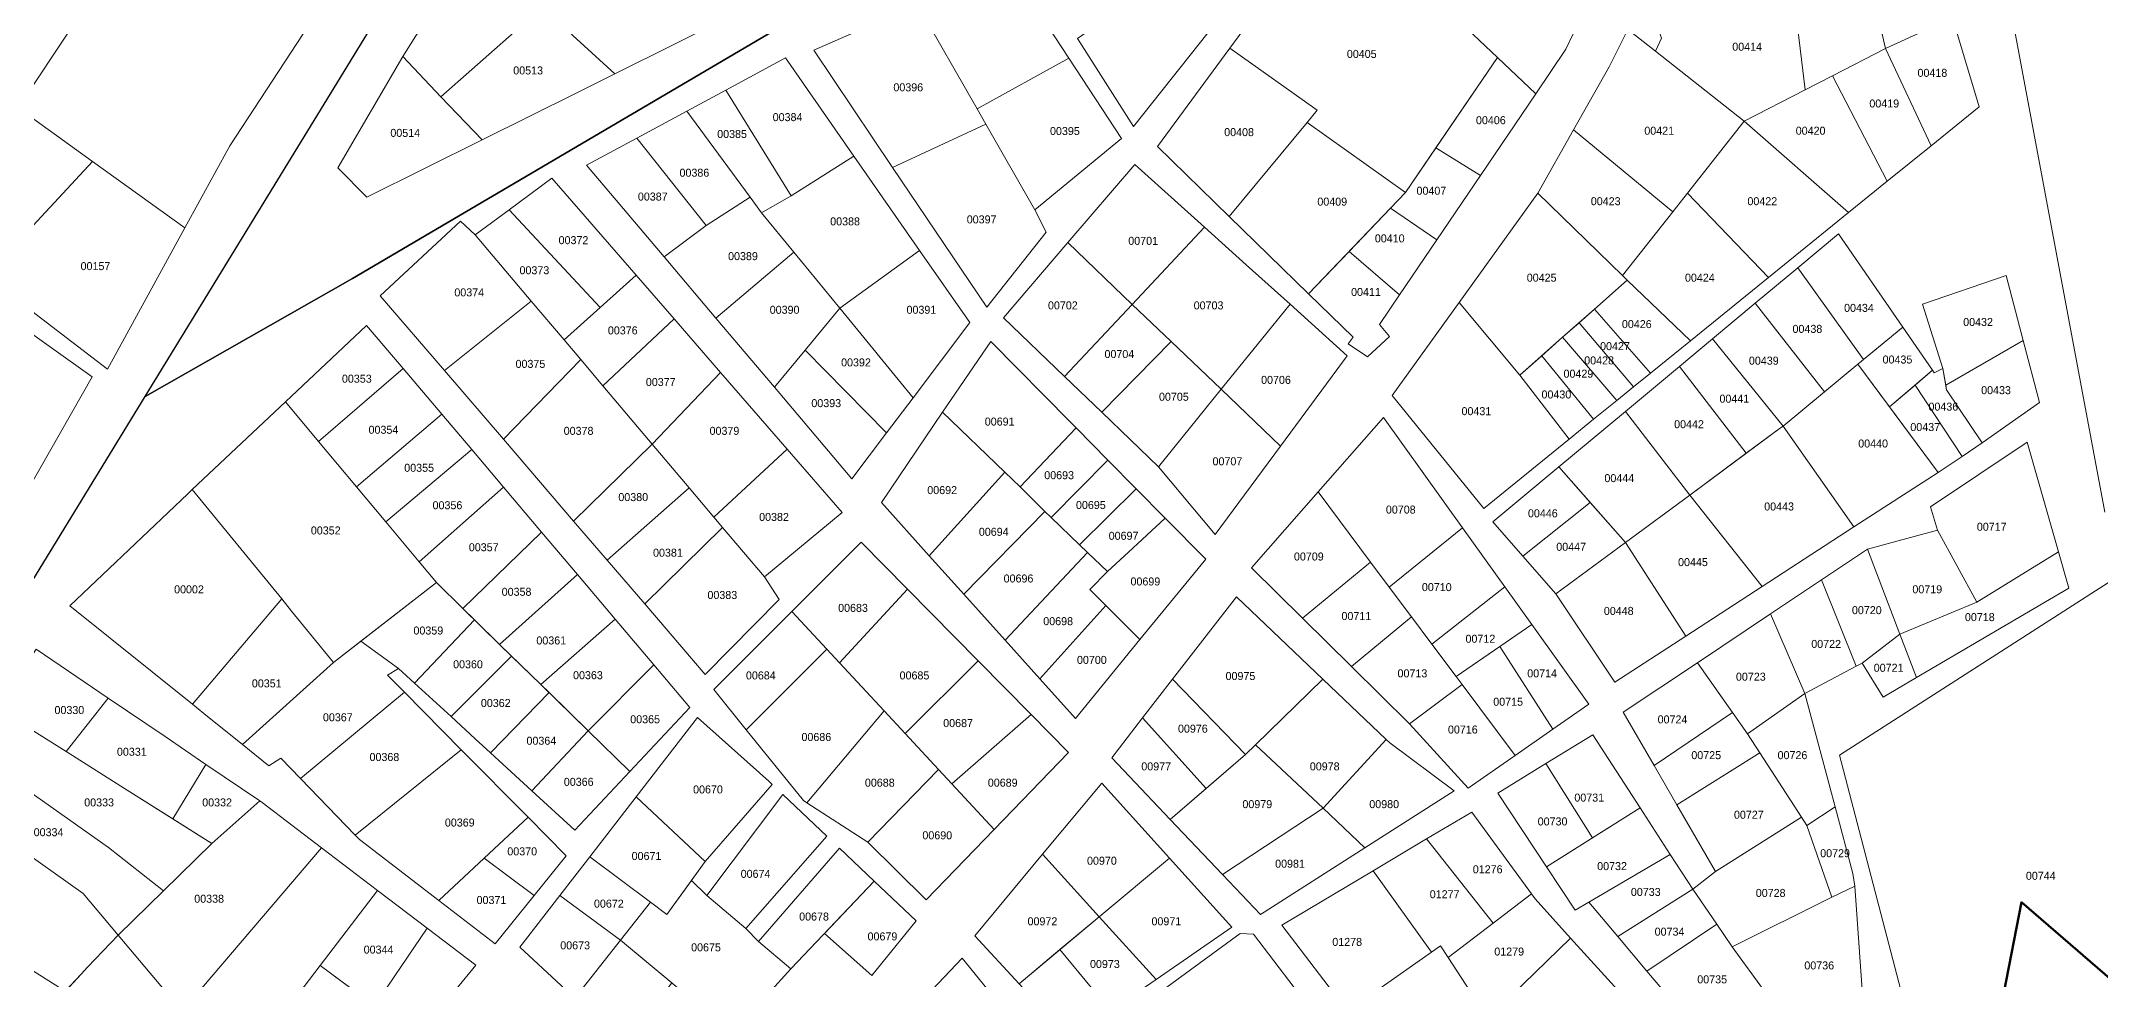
# Model space of a CAD drawing. Header units: metres. Extents: x 245225 to 248406, y 1633796 to 1637634.
# Drawn here: x 245942.6 to 246328.6, y 1634660.5 to 1634836.4 of the extents above; entities that cross this region are included whole.
import ezdxf
from ezdxf.enums import TextEntityAlignment as Align

# ---------------------------------------------------------------- set-up
doc = ezdxf.new("R2010")
doc.units = ezdxf.units.M
doc.header["$MEASUREMENT"] = 0
doc.layers.add('historique_numero_parcelle', color=7, linetype='Continuous')
doc.layers.add('limites_sections', color=7, linetype='Continuous')
doc.layers.add('Limites_Communes', color=7, linetype='Continuous', lineweight=211, plot=False)
doc.layers.add('LIMITES_PARCELLES', color=7, linetype='Continuous', lineweight=0, true_color=0xffffff)
doc.styles.add('Style-FANCY', font='FANCY.shx')

msp = doc.modelspace()

# ---------------------------------------------------------------- linework, layer by layer
at = {"layer": 'Limites_Communes', "color": 210, "lineweight": 80, "flags": 128}
msp.add_lwpolyline([(246351.3874, 1634642.5217), (246313.6842, 1634675.0655), (246307.052, 1634641.0996), (246314.8996, 1634610.3804), (246321.5757, 1634526.612), (246301.6609, 1634523.0221), (246284.8334, 1634512.9679), (246248.2149, 1634503.4429), (246207.469, 1634486.192), (246174.5548, 1634461.5328), (246138.0468, 1634444.5268), (246089.5454, 1634429.4361), (246044.6752, 1634473.2583), (246026.6497, 1634503.9933), (245985.9755, 1634566.262), (245932.5612, 1634508.0988)], dxfattribs=at)
at = {"layer": 'limites_parcelles', "flags": 128}
msp.add_lwpolyline([(246329.298, 1634748.139), (246297.601, 1634917.711), (246307.497, 1634921.759), (246337.369, 1634927.213)], dxfattribs=at)
for points in [[(245993.922, 1634841.206), (245977.892, 1634816.792), (245969.48, 1634801.426), (245952.188, 1634813.889), (245938.27, 1634823.921), (245948.791, 1634839.803), (245959.008, 1634855.224), (245961.639, 1634859.196), (245993.922, 1634841.206)], [(246207.553, 1634840.851), (246215.479, 1634833.355), (246198.239, 1634808.042), (246179.824, 1634821.165), (246181.729, 1634823.494), (246165.351, 1634835.119), (246182.531, 1634858.496), (246207.553, 1634840.851)], [(246288.242, 1634835.056), (246278.293, 1634829.937), (246273.139, 1634827.286), (246270.6, 1634848.547), (246269.607, 1634856.866), (246282.632, 1634859.075), (246288.242, 1634835.056)], [(246064.328, 1634850.454), (246072.583, 1634841.459), (246050.079, 1634830.276), (246036.464, 1634842.737), (246044.26, 1634849.973), (246051.214, 1634856.429), (246064.328, 1634850.454)], [(246036.464, 1634842.737), (246031.232, 1634838.122), (246017.494, 1634826.005), (246010.353, 1634833.521), (246021.783, 1634851.804), (246036.464, 1634842.737)], [(246222.653, 1634826.571), (246215.479, 1634833.355), (246207.553, 1634840.851), (246231.743, 1634852.655), (246231.799, 1634851.75), (246232.434, 1634846.512), (246231.958, 1634844.765), (246231.323, 1634842.067), (246229.736, 1634837.939), (246228.307, 1634834.923), (246222.653, 1634826.571)], [(246135.183, 1634833.209), (246117.954, 1634823.729), (246106.802, 1634843.202), (246123.214, 1634850.348), (246124.272, 1634849.819), (246135.183, 1634833.209)], [(246273.139, 1634827.286), (246261.757, 1634821.43), (246245.088, 1634834.527), (246246.246, 1634836.987), (246244.161, 1634843.376), (246255.285, 1634845.429), (246266.176, 1634847.439), (246270.6, 1634848.547), (246273.139, 1634827.286)], [(246117.954, 1634823.729), (246119.585, 1634820.88), (246102.144, 1634812.777), (246087.363, 1634834.738), (246106.802, 1634843.202), (246117.954, 1634823.729)], [(246043.052, 1634826.784), (246025.189, 1634817.907), (246017.494, 1634826.005), (246031.232, 1634838.122), (246036.464, 1634842.737), (246050.079, 1634830.276), (246043.052, 1634826.784)], [(246245.088, 1634834.527), (246261.757, 1634821.43), (246251.104, 1634807.927), (246248.362, 1634804.451), (246229.754, 1634819.795), (246236.403, 1634831.589), (246239.896, 1634838.574), (246245.088, 1634834.527)], [(246017.494, 1634826.005), (246025.189, 1634817.907), (246003.579, 1634807.168), (245998.182, 1634812.672), (246010.353, 1634833.521), (246017.494, 1634826.005)], [(246128.774, 1634804.834), (246119.585, 1634820.88), (246117.954, 1634823.729), (246135.183, 1634833.209), (246145.042, 1634818.201), (246128.774, 1634804.834)], [(246179.824, 1634821.165), (246165.209, 1634803.595), (246151.789, 1634816.667), (246165.351, 1634835.119), (246181.729, 1634823.494), (246179.824, 1634821.165)], [(246288.54, 1634810.162), (246281.295, 1634804.292), (246261.757, 1634821.43), (246273.139, 1634827.286), (246278.293, 1634829.937), (246288.54, 1634810.162)], [(245952.188, 1634813.889), (245932.215, 1634792.371), (245922.352, 1634799.894), (245929.849, 1634811.21), (245938.27, 1634823.921), (245952.188, 1634813.889)], [(246083.093, 1634807.407), (246077.589, 1634804.232), (246075.415, 1634807.198), (246063.596, 1634823.324), (246070.853, 1634827.236), (246083.093, 1634807.407)], [(246128.774, 1634804.834), (246130.887, 1634800.606), (246119.774, 1634786.583), (246102.144, 1634812.777), (246119.585, 1634820.88), (246128.774, 1634804.834)], [(246204.122, 1634799.196), (246195.444, 1634805.121), (246198.239, 1634808.042), (246203.95, 1634816.427), (246212.284, 1634811.253), (246204.122, 1634799.196)], [(246107.205, 1634797.171), (246092.241, 1634786.367), (246083.624, 1634796.874), (246077.589, 1634804.232), (246083.093, 1634807.407), (246094.896, 1634814.856), (246107.205, 1634797.171)], [(246047.319, 1634786.514), (246040.566, 1634780.436), (246034.41, 1634787.716), (246023.889, 1634800.157), (246030.244, 1634804.829), (246047.319, 1634786.514)], [(246077.589, 1634804.232), (246083.624, 1634796.874), (246069.032, 1634784.519), (246059.304, 1634796.005), (246067.218, 1634801.904), (246075.415, 1634807.198), (246077.589, 1634804.232)], [(246238.935, 1634792.502), (246239.797, 1634791.664), (246233.678, 1634786.229), (246227.706, 1634780.926), (246219.688, 1634773.805), (246208.319, 1634787.441), (246223.068, 1634807.935), (246238.935, 1634792.502)], [(246266.273, 1634792.12), (246251.656, 1634780.276), (246239.797, 1634791.664), (246238.935, 1634792.502), (246248.362, 1634804.451), (246251.104, 1634807.927), (246266.273, 1634792.12)], [(246023.889, 1634800.157), (246034.41, 1634787.716), (246018.159, 1634774.687), (246006.109, 1634788.727), (246021.138, 1634802.697), (246023.889, 1634800.157)], [(246176.627, 1634787.109), (246163.72, 1634771.184), (246154.342, 1634780.142), (246147.061, 1634787.099), (246160.602, 1634801.538), (246168.421, 1634794.498), (246176.627, 1634787.109)], [(246092.241, 1634786.367), (246085.752, 1634778.51), (246080.009, 1634771.557), (246069.032, 1634784.519), (246083.624, 1634796.874), (246092.241, 1634786.367)], [(246197.153, 1634788.9), (246193.382, 1634783.329), (246195.287, 1634781.107), (246191.159, 1634777.297), (246187.508, 1634779.678), (246188.46, 1634780.948), (246180.103, 1634789.089), (246187.679, 1634797.006), (246197.153, 1634788.9)], [(246276.757, 1634770.706), (246263.817, 1634787.309), (246271.791, 1634793.954), (246284.102, 1634776.771), (246283.042, 1634775.896), (246276.757, 1634770.706)], [(246061.172, 1634784.377), (246047.834, 1634771.842), (246043.677, 1634776.758), (246040.566, 1634780.436), (246047.319, 1634786.514), (246054.054, 1634792.575), (246061.172, 1634784.377)], [(246314.034, 1634780.319), (246299.517, 1634771.94), (246298.951, 1634775.074), (246295.141, 1634787.139), (246310.857, 1634792.537), (246314.034, 1634780.319)], [(246040.566, 1634780.436), (246043.677, 1634776.758), (246029.181, 1634761.846), (246018.159, 1634774.687), (246034.41, 1634787.716), (246040.566, 1634780.436)], [(246219.688, 1634773.805), (246228.9, 1634761.838), (246212.908, 1634748.88), (246195.763, 1634769.994), (246208.319, 1634787.441), (246219.688, 1634773.805)], [(246136.519, 1634763.961), (246126.061, 1634752.903), (246123.161, 1634755.689), (246111.506, 1634766.885), (246120.515, 1634780.154), (246135.494, 1634764.998), (246136.519, 1634763.961)], [(246262.123, 1634759.191), (246249.592, 1634775.455), (246255.812, 1634780.638), (246269.007, 1634764.307), (246268.557, 1634763.936), (246262.123, 1634759.191)], [(246299.517, 1634771.94), (246314.034, 1634780.319), (246317.048, 1634768.724), (246306.309, 1634761.179), (246299.672, 1634771.08), (246299.517, 1634771.94)], [(246047.834, 1634771.842), (246057.062, 1634760.928), (246042.349, 1634746.505), (246029.181, 1634761.846), (246043.677, 1634776.758), (246047.834, 1634771.842)], [(246082.363, 1634759.971), (246068.653, 1634747.222), (246063.977, 1634752.752), (246057.062, 1634760.928), (246069.892, 1634774.334), (246082.363, 1634759.971)], [(246302.602, 1634758.574), (246293.766, 1634771.991), (246297.018, 1634774.782), (246297.363, 1634774.28), (246298.951, 1634775.074), (246299.672, 1634771.08), (246306.309, 1634761.179), (246302.602, 1634758.574)], [(245994.525, 1634761.436), (246001.652, 1634752.918), (246007.16, 1634746.335), (246013.396, 1634738.882), (246016.629, 1634735.017), (245997.367, 1634719.989), (245989.508, 1634729.607), (245987.636, 1634731.897), (245970.886, 1634752.396), (245988.327, 1634768.845), (245994.525, 1634761.436)], [(246208.959, 1634745.207), (246195.187, 1634734.14), (246191.695, 1634738.807), (246181.865, 1634751.945), (246194.123, 1634765.906), (246208.959, 1634745.207)], [(246142.476, 1634757.934), (246131.856, 1634747.156), (246130.665, 1634748.299), (246126.061, 1634752.903), (246136.519, 1634763.961), (246142.476, 1634757.934)], [(246282.279, 1634745.386), (246265.077, 1634734.223), (246251.532, 1634751.38), (246268.557, 1634763.936), (246269.007, 1634764.307), (246282.279, 1634745.386)], [(246078.103, 1634736.048), (246070.266, 1634745.315), (246068.653, 1634747.222), (246082.363, 1634759.971), (246092.681, 1634748.087), (246078.103, 1634736.048)], [(246320.63, 1634740.737), (246305.361, 1634731.313), (246297.952, 1634744.807), (246296.679, 1634749.171), (246314.746, 1634761.25), (246320.63, 1634740.737)], [(246109.009, 1634740.001), (246123.161, 1634755.689), (246126.061, 1634752.903), (246130.665, 1634748.299), (246115.46, 1634732.817), (246109.009, 1634740.001)], [(245987.636, 1634731.897), (245970.907, 1634712.163), (245947.954, 1634730.624), (245970.02, 1634751.579), (245970.886, 1634752.396), (245987.636, 1634731.897)], [(246036.336, 1634744.422), (246021.601, 1634730.134), (246016.629, 1634735.017), (246013.396, 1634738.882), (246029.225, 1634752.818), (246036.336, 1634744.422)], [(246048.661, 1634739.151), (246063.977, 1634752.752), (246068.653, 1634747.222), (246070.266, 1634745.315), (246055.678, 1634730.975), (246048.661, 1634739.151)], [(246153.24, 1634747.043), (246146.323, 1634740.645), (246142.412, 1634737.028), (246138.665, 1634740.623), (246137.172, 1634742.056), (246147.805, 1634752.542), (246153.24, 1634747.043)], [(246131.856, 1634747.156), (246137.172, 1634742.056), (246138.665, 1634740.623), (246123.2, 1634724.198), (246115.46, 1634732.817), (246130.665, 1634748.299), (246131.856, 1634747.156)], [(246154.8, 1634731.984), (246148.491, 1634724.282), (246142.095, 1634730.678), (246139.079, 1634733.694), (246142.412, 1634737.028), (246146.323, 1634740.645), (246153.24, 1634747.043), (246160.838, 1634739.355), (246154.8, 1634731.984)], [(246078.103, 1634736.048), (246080.881, 1634731.815), (246067.016, 1634717.765), (246055.678, 1634730.975), (246070.266, 1634745.315), (246078.103, 1634736.048)], [(246216.873, 1634734.166), (246203.189, 1634723.444), (246199.385, 1634728.528), (246195.187, 1634734.14), (246208.959, 1634745.207), (246216.873, 1634734.166)], [(246104.9, 1634733.751), (246092.172, 1634719.952), (246089.805, 1634722.503), (246083.257, 1634729.561), (246096.227, 1634742.53), (246104.9, 1634733.751)], [(246123.2, 1634724.198), (246138.665, 1634740.623), (246142.412, 1634737.028), (246139.079, 1634733.694), (246142.095, 1634730.678), (246129.737, 1634716.919), (246123.2, 1634724.198)], [(246195.187, 1634734.14), (246199.385, 1634728.528), (246188.123, 1634719.24), (246178.945, 1634728.295), (246191.695, 1634738.807), (246195.187, 1634734.14)], [(246282.736, 1634719.295), (246276.231, 1634735.501), (246284.846, 1634741.26), (246290.927, 1634725.307), (246283.816, 1634719.869), (246282.736, 1634719.295)], [(246294.024, 1634717.181), (246290.927, 1634725.307), (246305.361, 1634731.313), (246320.63, 1634740.737), (246322.578, 1634733.945), (246294.024, 1634717.181)], [(246023.755, 1634728.019), (246012.53, 1634716.139), (246009.549, 1634718.876), (246002.475, 1634723.974), (246016.629, 1634735.017), (246021.601, 1634730.134), (246023.755, 1634728.019)], [(245997.367, 1634719.989), (245980.293, 1634704.615), (245973.066, 1634710.428), (245970.907, 1634712.163), (245987.636, 1634731.897), (245989.508, 1634729.607), (245997.367, 1634719.989)], [(246118.153, 1634720.335), (246104.491, 1634706.674), (246100.529, 1634710.945), (246092.172, 1634719.952), (246104.9, 1634733.751), (246118.153, 1634720.335)], [(246182.776, 1634716.879), (246170.166, 1634704.589), (246168.28, 1634702.751), (246154.603, 1634716.843), (246166.606, 1634732.304), (246182.776, 1634716.879)], [(246012.53, 1634716.139), (246023.755, 1634728.019), (246028.482, 1634723.375), (246030.706, 1634721.209), (246019.371, 1634709.857), (246012.53, 1634716.139)], [(246203.189, 1634723.444), (246207.734, 1634717.369), (246208.858, 1634715.867), (246199.001, 1634708.508), (246188.123, 1634719.24), (246199.385, 1634728.528), (246203.189, 1634723.444)], [(246273.101, 1634714.18), (246262.366, 1634706.627), (246259.549, 1634710.615), (246252.96, 1634719.944), (246266.666, 1634729.106), (246273.101, 1634714.18)], [(246009.549, 1634718.876), (246007.485, 1634717.606), (246010.643, 1634714.419), (245991.138, 1634698.275), (245987.483, 1634702.049), (245985.26, 1634700.62), (245980.293, 1634704.615), (245997.367, 1634719.989), (246002.475, 1634723.974), (246009.549, 1634718.876)], [(246019.371, 1634709.857), (246030.706, 1634721.209), (246036.206, 1634715.852), (246037.743, 1634714.355), (246026.782, 1634703.051), (246023.873, 1634705.723), (246019.371, 1634709.857)], [(246092.172, 1634719.952), (246100.529, 1634710.945), (246086.054, 1634693.71), (246085.431, 1634694.111), (246074.713, 1634707.358), (246089.805, 1634722.503), (246092.172, 1634719.952)], [(246128.091, 1634710.275), (246113.241, 1634697.244), (246110.704, 1634699.978), (246104.491, 1634706.674), (246118.153, 1634720.335), (246128.091, 1634710.275)], [(246225.861, 1634707.492), (246218.8, 1634702.578), (246208.858, 1634715.867), (246207.734, 1634717.369), (246215.916, 1634722.998), (246225.861, 1634707.492)], [(246218.8, 1634702.578), (246209.998, 1634696.453), (246199.017, 1634708.492), (246199.001, 1634708.508), (246208.858, 1634715.867), (246218.8, 1634702.578)], [(245973.435, 1634700.908), (245967.211, 1634690.722), (245958.687, 1634696.088), (245947.245, 1634703.291), (245955.118, 1634713.326), (245965.771, 1634706.104), (245973.435, 1634700.908)], [(246278.767, 1634692.932), (246273.478, 1634689.482), (246272.467, 1634691.043), (246264.661, 1634703.087), (246262.366, 1634706.627), (246273.101, 1634714.18), (246278.767, 1634692.932)], [(245947.245, 1634703.291), (245958.687, 1634696.088), (245974.56, 1634686.095), (245965.511, 1634677.205), (245955.193, 1634685.302), (245929.287, 1634703.586), (245934.382, 1634711.388), (245947.245, 1634703.291)], [(246079.585, 1634697.135), (246067.006, 1634682.735), (246054.076, 1634694.814), (246065.588, 1634709.669), (246078.923, 1634697.763), (246079.585, 1634697.135)], [(246104.491, 1634706.674), (246110.704, 1634699.978), (246097.497, 1634686.333), (246086.054, 1634693.71), (246100.529, 1634710.945), (246104.491, 1634706.674)], [(246262.366, 1634706.627), (246264.661, 1634703.087), (246249.111, 1634693.299), (246244.843, 1634700.682), (246259.549, 1634710.615), (246262.366, 1634706.627)], [(246182.798, 1634692.679), (246163.961, 1634680.288), (246154.183, 1634690.576), (246168.28, 1634702.751), (246170.166, 1634704.589), (246182.798, 1634692.679)], [(246190.662, 1634685.265), (246182.798, 1634692.679), (246194.607, 1634705.593), (246195.313, 1634704.92), (246207.352, 1634695.924), (246190.662, 1634685.265)], [(245965.511, 1634677.205), (245956.992, 1634668.933), (245950.43, 1634676.729), (245923.994, 1634695.48), (245929.287, 1634703.586), (245955.193, 1634685.302), (245965.511, 1634677.205)], [(246033.809, 1634691.033), (246025.591, 1634683.326), (246017.115, 1634675.378), (246002.246, 1634686.809), (246001.441, 1634687.64), (246021.307, 1634703.654), (246033.809, 1634691.033)], [(246113.241, 1634697.244), (246121.163, 1634688.705), (246108.45, 1634675.538), (246097.497, 1634686.333), (246110.704, 1634699.978), (246113.241, 1634697.244)], [(245950.045, 1634661.627), (245947.084, 1634658.388), (245913.569, 1634679.513), (245919.79, 1634689.04), (245923.994, 1634695.48), (245950.43, 1634676.729), (245956.992, 1634668.933), (245951.224, 1634662.918), (245950.045, 1634661.627)], [(245995.099, 1634685.29), (245969.004, 1634654.663), (245956.992, 1634668.933), (245965.511, 1634677.205), (245974.56, 1634686.095), (245983.512, 1634694.077), (245984.008, 1634693.741), (245995.099, 1634685.29)], [(246067.006, 1634682.735), (246059.809, 1634672.787), (246056.756, 1634675.067), (246045.367, 1634683.575), (246054.076, 1634694.814), (246067.006, 1634682.735)], [(246247.871, 1634684.047), (246232.619, 1634675.101), (246230.079, 1634673.619), (246224.708, 1634681.735), (246242.219, 1634692.765), (246247.871, 1634684.047)], [(246282.494, 1634678.064), (246278.135, 1634676.041), (246273.478, 1634689.482), (246278.767, 1634692.932), (246282.097, 1634680.446), (246282.494, 1634678.064)], [(246273.478, 1634689.482), (246278.135, 1634676.041), (246259.508, 1634666.728), (246256.603, 1634670.962), (246252.093, 1634677.535), (246256.326, 1634680.816), (246272.467, 1634691.043), (246273.478, 1634689.482)], [(245969.004, 1634654.663), (245995.099, 1634685.29), (246005.606, 1634677.285), (245994.864, 1634663.202), (245985.857, 1634651.393), (245974.355, 1634636.315), (245962.019, 1634650.535), (245969.004, 1634654.663)], [(246214.671, 1634671.139), (246206.248, 1634664.704), (246204.819, 1634666.926), (246203.117, 1634665.729), (246192.178, 1634680.963), (246202.206, 1634686.927), (246214.671, 1634671.139)], [(245947.084, 1634658.388), (245942.59, 1634653.47), (245939.159, 1634656.727), (245933.008, 1634646.227), (245903.196, 1634663.628), (245911.984, 1634677.086), (245913.569, 1634679.513), (245947.084, 1634658.388)], [(246074.601, 1634670.126), (246076.982, 1634667.744), (246083.067, 1634662.585), (246075.262, 1634653.986), (246072.018, 1634650.589), (246051.161, 1634667.979), (246056.756, 1634675.067), (246059.809, 1634672.787), (246064.434, 1634679.18), (246067.325, 1634676.343), (246074.601, 1634670.126)], [(246284.213, 1634653.326), (246272.915, 1634648.269), (246265.663, 1634658.254), (246259.508, 1634666.728), (246278.135, 1634676.041), (246282.494, 1634678.064), (246284.213, 1634653.326)], [(246229.205, 1634668.37), (246213.709, 1634653.274), (246206.248, 1634664.704), (246214.671, 1634671.139), (246221.868, 1634676.637), (246222.565, 1634675.683), (246229.205, 1634668.37)], [(246259.508, 1634666.728), (246265.663, 1634658.254), (246254.226, 1634649.476), (246243.516, 1634662.178), (246256.603, 1634670.962), (246259.508, 1634666.728)], [(245974.355, 1634636.315), (245959.32, 1634627.358), (245952.52, 1634635.812), (245957.098, 1634639.423), (245951.7, 1634644.82), (245942.59, 1634653.47), (245950.045, 1634661.627), (245951.224, 1634662.918), (245956.992, 1634668.933), (245969.004, 1634654.663), (245962.019, 1634650.535), (245974.355, 1634636.315)], [(246177.403, 1634659.131), (246162.002, 1634646.915), (246152.866, 1634658.669), (246167.267, 1634669.201), (246169.781, 1634669.069), (246177.403, 1634659.131)], [(246206.248, 1634664.704), (246213.709, 1634653.274), (246198.701, 1634639.904), (246198.091, 1634640.626), (246187.381, 1634654.66), (246203.117, 1634665.729), (246204.819, 1634666.926), (246206.248, 1634664.704)], [(246239.374, 1634657.169), (246226.568, 1634644.225), (246224.88, 1634642.246), (246213.709, 1634653.274), (246229.205, 1634668.37), (246239.374, 1634657.169)], [(246124.403, 1634653.241), (246109.419, 1634640.502), (246101.515, 1634650.142), (246102.841, 1634651.606), (246115.144, 1634664.571), (246124.403, 1634653.241)]]:
    msp.add_lwpolyline(points, close=True, dxfattribs=at)
at = {"layer": 'limites_parcelles'}
for points in [[(246285.464, 1634846.95), (246297.652, 1634851.172), (246300.773, 1634840.784), (246288.242, 1634835.056)], [(245948.791, 1634839.803), (245938.27, 1634823.921), (245926.727, 1634833.393), (245936.036, 1634848.031)], [(246161.254, 1634838.027), (246147.291, 1634820.45), (246136.798, 1634836.939), (246154.241, 1634849.102)], [(246296.759, 1634816.821), (246288.242, 1634835.056), (246300.773, 1634840.784), (246305.777, 1634824.128)], [(246094.896, 1634814.856), (246083.093, 1634807.407), (246070.853, 1634827.236), (246082.071, 1634833.283)], [(246212.284, 1634811.253), (246203.95, 1634816.427), (246215.479, 1634833.355), (246222.653, 1634826.571)], [(246296.759, 1634816.821), (246288.54, 1634810.162), (246278.293, 1634829.937), (246288.242, 1634835.056)], [(246075.415, 1634807.198), (246067.218, 1634801.904), (246054.168, 1634818.242), (246063.596, 1634823.324)], [(246198.239, 1634808.042), (246180.103, 1634789.089), (246165.209, 1634803.595), (246179.824, 1634821.165)], [(246281.295, 1634804.292), (246266.273, 1634792.12), (246251.104, 1634807.927), (246261.757, 1634821.43)], [(246067.218, 1634801.904), (246059.304, 1634796.005), (246044.765, 1634813.174), (246054.168, 1634818.242)], [(246248.362, 1634804.451), (246238.935, 1634792.502), (246223.068, 1634807.935), (246229.754, 1634819.795)], [(245969.48, 1634801.426), (245955.006, 1634774.987), (245932.215, 1634792.371), (245952.188, 1634813.889)], [(246160.602, 1634801.538), (246147.061, 1634787.099), (246134.947, 1634798.671), (246147.503, 1634813.333)], [(246047.319, 1634786.514), (246030.244, 1634804.829), (246038.283, 1634810.74), (246054.054, 1634792.575)], [(246197.153, 1634788.9), (246187.679, 1634797.006), (246195.444, 1634805.121), (246204.122, 1634799.196)], [(246105.979, 1634769.618), (246092.241, 1634786.367), (246107.205, 1634797.171), (246116.599, 1634783.673)], [(246147.061, 1634787.099), (246134.369, 1634773.566), (246122.897, 1634784.599), (246134.947, 1634798.671)], [(246284.102, 1634776.771), (246271.791, 1634793.954), (246279.424, 1634800.315), (246291.461, 1634782.847)], [(246251.656, 1634780.276), (246244.17, 1634774.21), (246233.678, 1634786.229), (246239.797, 1634791.664)], [(246100.986, 1634763.011), (246085.752, 1634778.51), (246092.241, 1634786.367), (246105.979, 1634769.618)], [(246154.342, 1634780.142), (246141.328, 1634766.872), (246134.369, 1634773.566), (246147.061, 1634787.099)], [(246174.851, 1634760.55), (246163.72, 1634771.184), (246176.627, 1634787.109), (246187.349, 1634777.455)], [(246240.997, 1634771.639), (246230.785, 1634783.66), (246233.678, 1634786.229), (246244.17, 1634774.21)], [(246276.757, 1634770.706), (246269.007, 1634764.307), (246255.812, 1634780.638), (246263.817, 1634787.309)], [(245940.25, 1634752.66), (245924.659, 1634763.845), (245936.862, 1634784.387), (245952.095, 1634773.532)], [(246010.392, 1634775.053), (245994.525, 1634761.436), (245988.327, 1634768.845), (246003.516, 1634783.17)], [(246069.892, 1634774.334), (246057.062, 1634760.928), (246047.834, 1634771.842), (246061.172, 1634784.377)], [(246240.997, 1634771.639), (246237.873, 1634769.108), (246227.706, 1634780.926), (246230.785, 1634783.66)], [(246297.018, 1634774.782), (246288.98, 1634767.884), (246283.042, 1634775.896), (246291.461, 1634782.847)], [(246100.986, 1634763.011), (246094.507, 1634754.437), (246080.009, 1634771.557), (246085.752, 1634778.51)], [(246163.72, 1634771.184), (246151.948, 1634756.659), (246141.328, 1634766.872), (246154.342, 1634780.142)], [(246233.515, 1634765.577), (246228.9, 1634761.838), (246219.688, 1634773.805), (246223.821, 1634777.475)], [(246233.515, 1634765.577), (246223.821, 1634777.475), (246227.706, 1634780.926), (246237.873, 1634769.108)], [(246017.63, 1634766.507), (246001.652, 1634752.918), (245994.525, 1634761.436), (246010.392, 1634775.053)], [(246262.123, 1634759.191), (246251.532, 1634751.38), (246239.477, 1634767.026), (246249.592, 1634775.455)], [(246298.063, 1634755.628), (246282.279, 1634745.386), (246269.007, 1634764.307), (246283.042, 1634775.896)], [(246174.851, 1634760.55), (246162.584, 1634743.959), (246151.948, 1634756.659), (246163.72, 1634771.184)], [(246302.602, 1634758.574), (246298.063, 1634755.628), (246288.98, 1634767.884), (246293.766, 1634771.991)], [(246023.244, 1634759.879), (246007.16, 1634746.335), (246001.652, 1634752.918), (246017.63, 1634766.507)], [(246123.161, 1634755.689), (246109.009, 1634740.001), (246100.037, 1634749.992), (246111.506, 1634766.885)], [(246251.532, 1634751.38), (246239.481, 1634742.492), (246227.012, 1634756.638), (246239.477, 1634767.026)], [(246007.16, 1634746.335), (246023.244, 1634759.879), (246029.225, 1634752.818), (246013.396, 1634738.882)], [(246063.977, 1634752.752), (246048.661, 1634739.151), (246042.349, 1634746.505), (246057.062, 1634760.928)], [(246147.805, 1634752.542), (246137.172, 1634742.056), (246131.856, 1634747.156), (246142.476, 1634757.934)], [(246232.881, 1634749.98), (246220.239, 1634739.925), (246214.654, 1634746.34), (246227.012, 1634756.638)], [(246191.695, 1634738.807), (246178.945, 1634728.295), (246169.384, 1634737.728), (246181.865, 1634751.945)], [(246250.781, 1634724.945), (246239.481, 1634742.492), (246251.532, 1634751.38), (246265.077, 1634734.223)], [(246220.239, 1634739.925), (246232.881, 1634749.98), (246239.481, 1634742.492), (246226.402, 1634732.846)], [(246043.064, 1634736.48), (246028.482, 1634723.375), (246021.601, 1634730.134), (246036.336, 1634744.422)], [(246305.361, 1634731.313), (246290.927, 1634725.307), (246284.846, 1634741.26), (246297.952, 1634744.807)], [(246250.781, 1634724.945), (246237.514, 1634716.336), (246226.402, 1634732.846), (246239.481, 1634742.492)], [(246050.159, 1634728.103), (246036.206, 1634715.852), (246028.482, 1634723.375), (246043.064, 1634736.48)], [(246282.736, 1634719.295), (246273.101, 1634714.18), (246266.666, 1634729.106), (246276.231, 1634735.501)], [(246352.106, 1634649.384), (246302.152, 1634616.258), (246279.61, 1634702.618), (246329.986, 1634735.003)], [(246221.917, 1634727.127), (246207.734, 1634717.369), (246203.189, 1634723.444), (246216.873, 1634734.166)], [(246057.4, 1634719.554), (246045.092, 1634707.197), (246036.206, 1634715.852), (246050.159, 1634728.103)], [(246089.805, 1634722.503), (246074.713, 1634707.358), (246068.604, 1634714.908), (246083.257, 1634729.561)], [(246148.491, 1634724.282), (246136.39, 1634709.51), (246129.737, 1634716.919), (246142.095, 1634730.678)], [(246225.861, 1634707.492), (246215.916, 1634722.998), (246221.917, 1634727.127), (246232.619, 1634712.196)], [(246294.024, 1634717.181), (246287.785, 1634713.519), (246283.816, 1634719.869), (246290.927, 1634725.307)], [(245955.118, 1634713.326), (245947.245, 1634703.291), (245934.382, 1634711.388), (245941.621, 1634722.475)], [(246052.911, 1634699.581), (246045.092, 1634707.197), (246057.4, 1634719.554), (246064.159, 1634711.574)], [(246259.549, 1634710.615), (246244.843, 1634700.682), (246239.075, 1634710.661), (246252.96, 1634719.944)], [(246160.887, 1634696.366), (246148.99, 1634709.612), (246154.603, 1634716.843), (246168.28, 1634702.751)], [(246194.607, 1634705.593), (246182.798, 1634692.679), (246170.166, 1634704.589), (246182.776, 1634716.879)], [(246021.307, 1634703.654), (246001.441, 1634687.64), (245991.138, 1634698.275), (246010.643, 1634714.419)], [(246026.782, 1634703.051), (246037.743, 1634714.355), (246045.092, 1634707.197), (246034.545, 1634695.923)], [(246121.163, 1634688.705), (246113.241, 1634697.244), (246128.091, 1634710.275), (246135.12, 1634703.16)], [(246160.887, 1634696.366), (246154.183, 1634690.576), (246143.19, 1634702.142), (246148.99, 1634709.612)], [(246034.545, 1634695.923), (246045.092, 1634707.197), (246052.911, 1634699.581), (246042.569, 1634688.555)], [(246233.319, 1634687.159), (246224.582, 1634701.046), (246233.36, 1634706.428), (246242.219, 1634692.765)], [(245967.211, 1634690.722), (245973.435, 1634700.908), (245983.512, 1634694.077), (245974.56, 1634686.095)], [(246233.319, 1634687.159), (246224.708, 1634681.735), (246215.58, 1634695.527), (246224.582, 1634701.046)], [(246272.467, 1634691.043), (246256.326, 1634680.816), (246249.111, 1634693.299), (246264.661, 1634703.087)], [(246154.018, 1634683.32), (246140.867, 1634672.344), (246130.244, 1634684.066), (246141.338, 1634697.379)], [(246089.793, 1634687.455), (246074.601, 1634670.126), (246067.325, 1634676.343), (246081.584, 1634695.239)], [(246163.961, 1634680.288), (246182.798, 1634692.679), (246190.662, 1634685.265), (246171.104, 1634672.773)], [(246034.955, 1634676.332), (246025.591, 1634683.326), (246033.809, 1634691.033), (246040.981, 1634683.793)], [(246221.868, 1634676.637), (246214.671, 1634671.139), (246202.206, 1634686.927), (246210.659, 1634691.955)], [(246098.698, 1634679.01), (246083.067, 1634662.585), (246076.982, 1634667.744), (246092.159, 1634685.211)], [(246034.955, 1634676.332), (246027.646, 1634667.283), (246017.115, 1634675.378), (246025.591, 1634683.326)], [(246051.161, 1634667.979), (246039.737, 1634676.309), (246045.367, 1634683.575), (246056.756, 1634675.067)], [(246140.867, 1634672.344), (246125.845, 1634659.807), (246117.526, 1634668.804), (246130.244, 1634684.066)], [(246151.502, 1634660.609), (246140.867, 1634672.344), (246154.018, 1634683.32), (246165.68, 1634670.391)], [(246203.117, 1634665.729), (246187.381, 1634654.66), (246175.072, 1634670.788), (246192.178, 1634680.963)], [(246252.093, 1634677.535), (246238.041, 1634668.671), (246232.619, 1634675.101), (246247.871, 1634684.047)], [(246014.894, 1634670.208), (246005.017, 1634655.686), (245994.864, 1634663.202), (246005.606, 1634677.285)], [(246098.227, 1634661.331), (246089.385, 1634669.224), (246098.698, 1634679.01), (246106.545, 1634671.569)], [(246256.603, 1634670.962), (246243.516, 1634662.178), (246238.041, 1634668.671), (246252.093, 1634677.535)], [(246051.161, 1634667.979), (246042.569, 1634657.095), (246032.25, 1634666.648), (246039.737, 1634676.309)], [(246005.017, 1634655.686), (246014.894, 1634670.208), (246024.013, 1634663.261), (246012.974, 1634649.797)], [(246142.961, 1634654.716), (246133.497, 1634666.193), (246140.867, 1634672.344), (246151.502, 1634660.609)], [(246060.788, 1634659.953), (246051.891, 1634648.467), (246042.569, 1634657.095), (246051.161, 1634667.979)], [(246142.961, 1634654.716), (246135.385, 1634649.489), (246125.845, 1634659.807), (246133.497, 1634666.193)], [(246012.974, 1634649.797), (246003.426, 1634638.152), (245985.857, 1634651.393), (245994.864, 1634663.202)]]:
    msp.add_3dface(points, dxfattribs=at)
at = {"layer": 'limites_sections', "flags": 128}
for points in [[(246475.166, 1634954), (246278.712, 1634922.249), (246090.858, 1634842.213), (246079.613, 1634838.244), (246000.899, 1634791.942), (245962.083, 1634769.837), (246011.802, 1634851.075), (246003.757, 1634903.681), (245876.166, 1635183.709), (245912.36, 1635240.445), (245993.803, 1635359.213), (246015.039, 1635394.607), (246192.559, 1635664.461), (246208.147, 1635671.811), (246232.762, 1635710.906), (246254.482, 1635744.209), (246290.68, 1635810.814), (246301.781, 1635826.742), (246319.639, 1635860.527), (246346.185, 1635924.719)], [(246589.0941, 1634657.0569), (246244.6059, 1634539.0524), (246115.6959, 1634492.9383), (246033.9971, 1634467.0856), (246033.9971, 1634467.0856), (246024.0218, 1634473.9133), (245986.6488, 1634482.7767), (245971.9644, 1634485.3961), (245957.9865, 1634495.105), (245980.659465, 1634459.521717), (245859.63, 1634496.913), (245808.274, 1634518.519), (245962.083, 1634769.837), (246000.899, 1634791.942), (246079.613, 1634838.244), (246090.858, 1634842.213), (246278.712, 1634922.249), (246475.166, 1634954)]]:
    msp.add_lwpolyline(points, dxfattribs=at)

# ---------------------------------------------------------------- texts
at = {"layer": 'historique_numero_parcelle', "style": 'Style-FANCY'}
for s, p in [('00414', (246262.290335, 1634835.375467)), ('00513', (246033.826498, 1634830.934012)), ('00405', (246190.055768, 1634834.027177)), ('00396', (246105.069871, 1634827.769774)), ('00418', (246297.004898, 1634830.484505)), ('00419', (246287.981235, 1634824.742942)), ('00514', (246010.798202, 1634819.228672)), ('00384', (246082.450025, 1634822.187459)), ('00395', (246134.424578, 1634819.582378)), ('00408', (246167.065332, 1634819.374229)), ('00406', (246214.253783, 1634821.607059)), ('00421', (246245.808879, 1634819.63933)), ('00420', (246274.180338, 1634819.63933)), ('00385', (246072.045825, 1634819.024147)), ('00386', (246064.985832, 1634811.767137)), ('00407', (246203.106905, 1634808.396147)), ('00387', (246057.182682, 1634807.301285)), ('00409', (246184.528774, 1634806.349386)), ('00423', (246235.776689, 1634806.428418)), ('00422', (246265.130135, 1634806.428418)), ('00388', (246093.225804, 1634802.649355)), ('00397', (246118.818278, 1634803.02151)), ('00372', (246042.324516, 1634799.130503)), ('00389', (246074.089507, 1634796.136654)), ('00701', (246149.090117, 1634799.003767)), ('00410', (246195.30409, 1634799.464827)), ('00157', (245952.738617, 1634794.266223)), ('00373', (246034.99911, 1634793.495023)), ('00425', (246223.770572, 1634792.101091)), ('00424', (246253.425913, 1634792.101091)), ('00374', (246022.790099, 1634789.34816)), ('00411', (246190.845339, 1634789.417091)), ('00390', (246081.892657, 1634786.088487)), ('00391', (246107.531579, 1634786.088487)), ('00702', (246134.041831, 1634786.909271)), ('00703', (246161.351683, 1634786.909271)), ('00434', (246283.241598, 1634786.442298)), ('00376', (246051.560897, 1634782.224062)), ('00426', (246241.605577, 1634783.402357)), ('00438', (246273.58097, 1634782.508264)), ('00432', (246305.561894, 1634783.797457)), ('00704', (246144.631365, 1634777.791881)), ('00428', (246234.542096, 1634776.601339)), ('00427', (246237.514597, 1634779.274659)), ('00435', (246290.460528, 1634776.7667)), ('00353', (246001.719604, 1634773.174398)), ('00375', (246034.255952, 1634775.950603)), ('00392', (246095.269486, 1634776.226396)), ('00706', (246173.984811, 1634772.954082)), ('00429', (246230.659646, 1634774.11029)), ('00439', (246265.406593, 1634776.55405)), ('00377', (246058.673973, 1634772.548049)), ('00705', (246154.849337, 1634769.790906)), ('00430', (246226.534543, 1634770.221824)), ('00441', (246259.886234, 1634769.430258)), ('00433', (246308.932498, 1634771.025137)), ('00393', (246089.695807, 1634768.597232)), ('00691', (246122.198273, 1634765.139176)), ('00431', (246211.543129, 1634767.089026)), ('00436', (246299.059549, 1634767.941705)), ('00354', (246006.709373, 1634763.604715)), ('00378', (246043.280003, 1634763.403685)), ('00379', (246070.61757, 1634763.403685)), ('00442', (246251.393374, 1634764.645622)), ('00437', (246295.662405, 1634764.113996)), ('00707', (246164.881527, 1634757.696409)), ('00440', (246285.895616, 1634761.030564)), ('00355', (246013.397787, 1634756.480617)), ('00693', (246133.345151, 1634755.091441)), ('00444', (246238.328968, 1634754.544724)), ('00380', (246053.524955, 1634750.989679)), ('00692', (246111.422957, 1634752.300403)), ('00356', (246018.706053, 1634749.462849)), ('00382', (246079.907034, 1634747.268135)), ('00695', (246139.290153, 1634749.509365)), ('00708', (246197.370033, 1634748.648795)), ('00446', (246223.997267, 1634747.952559)), ('00443', (246268.272933, 1634749.228462)), ('00352', (245995.893782, 1634744.737818)), ('00694', (246121.083585, 1634744.485497)), ('00697', (246145.420936, 1634743.74122)), ('00717', (246308.122229, 1634745.432456)), ('00357', (246025.500632, 1634741.594443)), ('00381', (246060.027581, 1634740.569357)), ('00709', (246180.138817, 1634739.857026)), ('00447', (246229.305304, 1634741.679369)), ('00445', (246252.129864, 1634738.808587)), ('00696', (246125.728118, 1634735.740246)), ('00699', (246149.508124, 1634735.182038)), ('00002', (245970.265926, 1634733.704092, 0.00005)), ('00358', (246031.65822, 1634733.247552)), ('00383', (246070.222768, 1634732.649447)), ('00710', (246204.117875, 1634734.122108)), ('00719', (246296.046445, 1634733.710098)), ('00683', (246094.714251, 1634730.227946)), ('00698', (246133.15937, 1634727.739271)), ('00711', (246189.043049, 1634728.699521)), ('00448', (246238.222807, 1634729.664616)), ('00720', (246284.713785, 1634729.802645)), ('00718', (246305.892854, 1634728.500161)), ('00359', (246015.122974, 1634725.990543)), ('00361', (246038.160845, 1634724.129771)), ('00712', (246212.292252, 1634724.446511)), ('00722', (246277.096752, 1634723.476293)), ('00360', (246022.554545, 1634719.663919)), ('00700', (246139.475934, 1634720.482573)), ('00721', (246288.800974, 1634719.010633)), ('00351', (245984.83932, 1634716.081933)), ('00363', (246045.035049, 1634717.61707)), ('00684', (246077.43659, 1634717.575242)), ('00685', (246106.232692, 1634717.575242)), ('00975', (246167.325194, 1634717.463413)), ('00713', (246199.552963, 1634717.960671)), ('00714', (246223.863773, 1634717.960671)), ('00723', (246262.977373, 1634717.33601)), ('00330', (245947.847803, 1634711.086847)), ('00362', (246027.756645, 1634712.406909)), ('00715', (246217.494129, 1634712.644408)), ('00367', (245998.158089, 1634709.732049)), ('00365', (246055.752768, 1634709.359895)), ('00687', (246114.40707, 1634708.643921)), ('00976', (246158.407692, 1634707.601747)), ('00716', (246209.001269, 1634707.434471)), ('00724', (246248.30065, 1634709.335035)), ('00331', (245959.552528, 1634703.271606)), ('00364', (246036.302952, 1634705.335976)), ('00686', (246087.840343, 1634706.038953)), ('00368', (246006.890186, 1634702.288962)), ('00977', (246151.533783, 1634700.531118)), ('00978', (246183.116605, 1634700.531118)), ('00725', (246254.617214, 1634702.636545)), ('00726', (246270.780188, 1634702.636545)), ('00366', (246043.304886, 1634697.637033)), ('00670', (246067.532124, 1634696.212174)), ('00688', (246099.730347, 1634697.47977)), ('00689', (246122.767228, 1634697.47977)), ('00333', (245953.421482, 1634693.78167)), ('00332', (245975.530407, 1634693.78167)), ('00979', (246170.483476, 1634693.460489)), ('00980', (246194.263483, 1634693.460489)), ('00731', (246232.69502, 1634694.682087)), ('00334', (245943.946228, 1634688.199355)), ('00369', (246021.010172, 1634690.007868)), ('00730', (246225.821112, 1634690.216427)), ('00727', (246262.60581, 1634691.472394)), ('00370', (246032.714897, 1634684.61163)), ('00690', (246110.505662, 1634687.618104)), ('00729', (246278.768784, 1634684.262213)), ('00671', (246056.013684, 1634683.745539)), ('00674', (246076.449627, 1634680.396293)), ('00970', (246141.362257, 1634682.854546)), ('00981', (246176.614259, 1634682.296338)), ('01276', (246213.657309, 1634681.253081)), ('00732', (246236.96799, 1634681.843314)), ('01277', (246205.589093, 1634676.57477)), ('00733', (246243.284555, 1634677.005515)), ('00728', (246266.692999, 1634676.819446)), ('00744', (246317.318404, 1634680.029139)), ('00338', (245974.044092, 1634675.732184)), ('00371', (246026.955429, 1634675.493849)), ('00672', (246048.953994, 1634674.814218)), ('00678', (246087.410724, 1634672.395319)), ('00679', (246100.229634, 1634668.673935)), ('00972', (246130.215379, 1634671.504326)), ('00971', (246153.438042, 1634671.504326)), ('00734', (246247.743306, 1634669.562748)), ('00344', (246005.794154, 1634666.202374)), ('00673', (246042.63743, 1634666.999312)), ('00675', (246067.160562, 1634666.627174)), ('01278', (246187.329445, 1634667.643449)), ('01279', (246217.691418, 1634665.83592)), ('00973', (246141.919601, 1634663.503351)), ('00736', (246275.796283, 1634663.236395)), ('00735', (246255.731902, 1634660.631427))]:
    msp.add_text(s, height=1.499994, dxfattribs=at).set_placement(p, align=Align.MIDDLE_CENTER)

doc.saveas('drawing.dxf')
